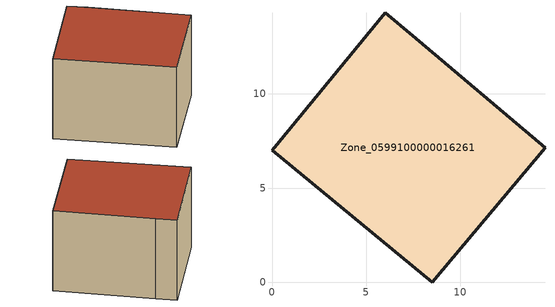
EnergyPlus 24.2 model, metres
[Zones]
Zone_0599100000016261
 floor ground (C_G): 8.51,0 0,7.02 6.01,14.31 7.48,13.09 14.48,7.13 z0
 wall outside (C_F): 8.51,0 14.48,7.13 7.48,13.09 6.01,14.31 0,7.02 8.51,0 z0:8.16
 roof outside (C_R): 0,7.02 8.51,0 14.48,7.13 7.48,13.09 6.01,14.31 z8.16
[BUILDING]
Pand.0599100000016261: North Axis=0; Terrain=City; Loads Convergence Tolerance Value=0.04; Temperature Convergence Tolerance Value=0.4; Solar Distribution=FullExterior; Maximum Number of Warmup Days=25; Minimum Number of Warmup Days=1
[Site:Location]
Rotterdam.The.Hague.AP_ZH_NLD Design_Conditions: Latitude=51.96; Longitude=4.45; Time Zone=1; Elevation=-4.5
[SITE:GROUNDTEMPERATURE:BUILDINGSURFACE]
18, 18, 18, 18, 18, 18, 18, 18, 18, 18, 18, 18
[MATERIAL] Thermal Absorptance=0.9; Solar Absorptance=0.7; Visible Absorptance=0.7
Name | Roughness | Thickness | Conductivity | Density | Specific Heat
G.TC.1946-1964 | MediumSmooth | 0.15 | 1 | 540 | 1210
F.TC.1946-1964 | Rough | 0.3 | 0.857143 | 1920 | 840
R.TC.1946-1964 | MediumRough | 0.2 | 0.235294 | 1500 | 1000
[CONSTRUCTION]
C_G: G.TC.1946-1964
C_F: F.TC.1946-1964
C_R: R.TC.1946-1964
[ZONE]
Zone_0599100000016261: Type=1; Multiplier=1; Ceiling Height=Autocalculate; Volume=Autocalculate; Floor Area=autocalculate; Part of Total Floor Area=Yes
[ZONEINFILTRATION:DESIGNFLOWRATE]
Infil_Zone_0599100000016261: Zone or ZoneList or Space or SpaceList=Zone_0599100000016261; Schedule=AlwaysOn; Design Flow Rate Calculation Method=Flow/Area; Flow Rate per Floor Area=0.003; Constant Term Coefficient=1; Temperature Term Coefficient=0; Velocity Term Coefficient=0; Velocity Squared Term Coefficient=0
[HVACTEMPLATE:ZONE:IDEALLOADSAIRSYSTEM]
Zone_0599100000016261: Maximum Heating Supply Air Temperature=50; Minimum Cooling Supply Air Temperature=13; Maximum Heating Supply Air Humidity Ratio=0.0156; Minimum Cooling Supply Air Humidity Ratio=0.0077; Heating Limit=NoLimit; Cooling Limit=NoLimit; Dehumidification Control Type=ConstantSensibleHeatRatio; Cooling Sensible Heat Ratio=0.7; Dehumidification Setpoint=60; Humidification Control Type=None; Humidification Setpoint=30; Outdoor Air Method=None; Outdoor Air Flow Rate per Person=0.00944; Outdoor Air Flow Rate per Zone Floor Area=0; Outdoor Air Flow Rate per Zone=0; Demand Controlled Ventilation Type=None; Outdoor Air Economizer Type=NoEconomizer; Heat Recovery Type=None; Sensible Heat Recovery Effectiveness=0.7; Latent Heat Recovery Effectiveness=0.65
[ZONECONTROL:THERMOSTAT]
ThermostatControl_Zone_0599100000016261: Zone or ZoneList=Zone_0599100000016261; Control Type Schedule=DualSetpointControlType; Control 1=Thermostat_Zone_0599100000016261; Temperature Difference Between Cutout And Setpoint=0
[THERMOSTATSETPOINT:DUALSETPOINT]
Thermostat_Zone_0599100000016261: Heating Setpoint Temperature Schedule=HeatingSetpoint_Zone_0599100000016261; Cooling Setpoint Temperature Schedule=CoolingSetpoint_Zone_0599100000016261
[SCHEDULE:COMPACT]
HeatingSetpoint_Zone_0599100000016261: Through: 12/31, For: AllDays, Until: 24:00, 21
CoolingSetpoint_Zone_0599100000016261: Through: 12/31, For: AllDays, Until: 24:00, 24
DualSetpointControlType: Through: 12/31, For: AllDays, Until: 24:00, 4
AlwaysOn: Through: 12/31, For: AllDays, Until: 24:00, 1
